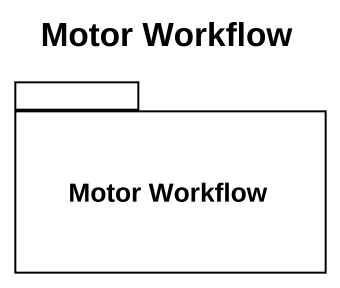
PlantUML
@startuml
title Motor Workflow
package "Motor Workflow" as Motor_Workflow {
}
@enduml
